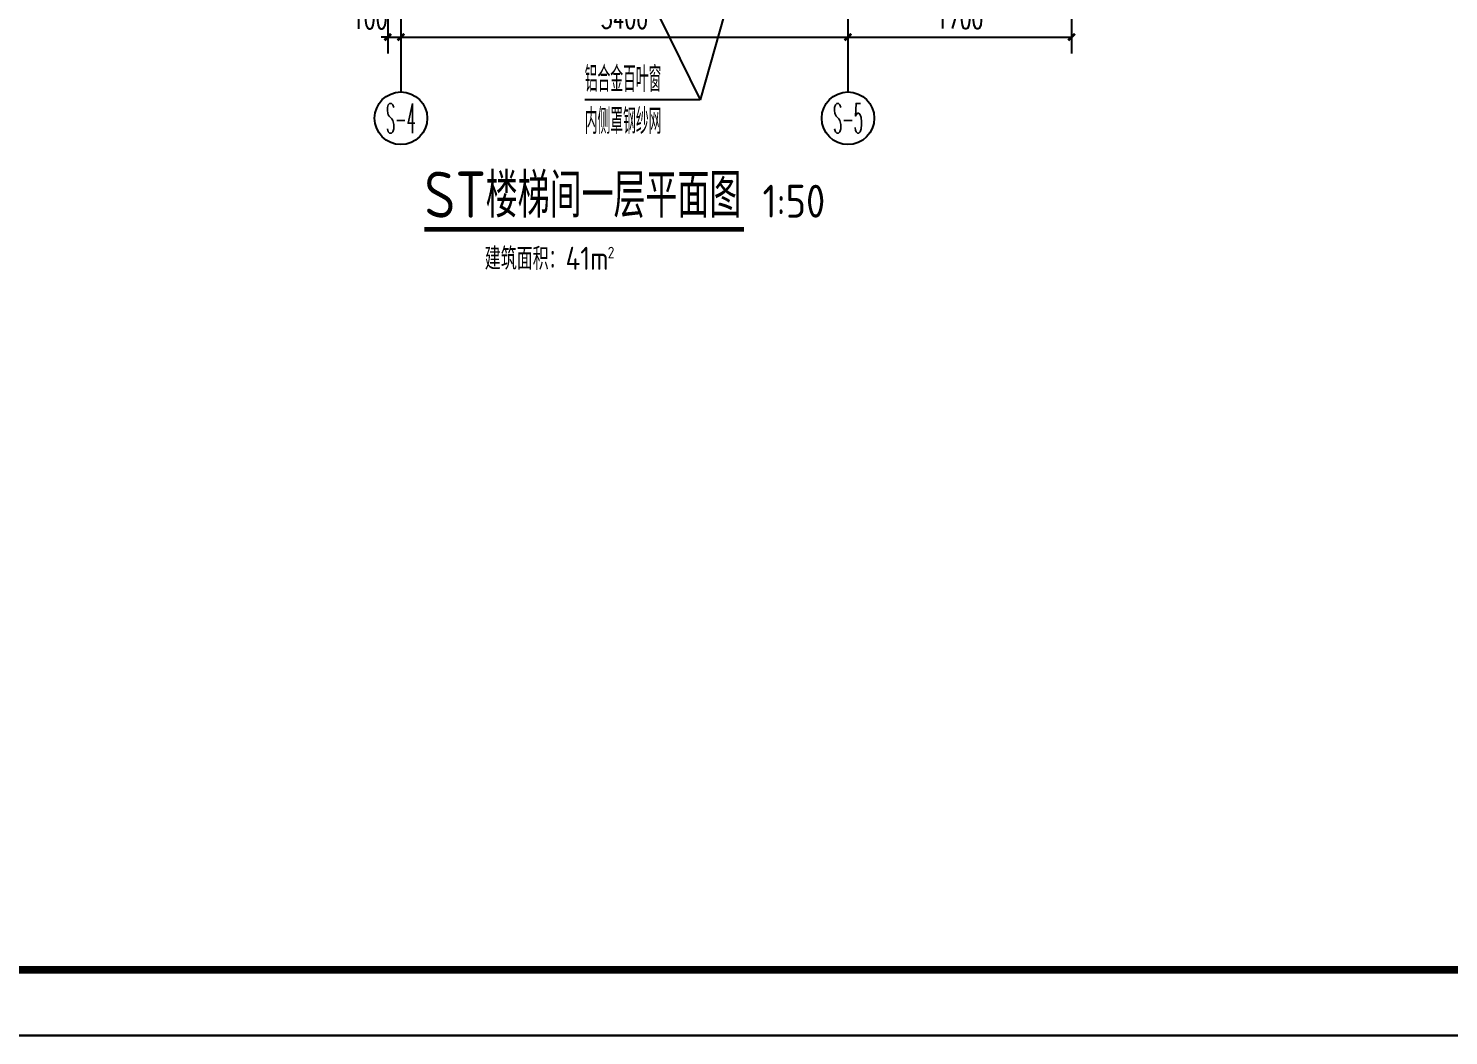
# Model space of a CAD drawing. Extents: x 0 to 2037025, y -2738621 to 0.
# Drawn here: x 976676 to 987477, y -1519776 to -1512116 of the extents above; entities that cross this region are included whole.
import ezdxf
from ezdxf.enums import TextEntityAlignment as Align

# ---------------------------------------------------------------- set-up
doc = ezdxf.new("R2010")
doc.units = 0
doc.header["$LTSCALE"] = 10
doc.header["$MEASUREMENT"] = 0
for name, color, linetype in [('AXIS', 3, 'Continuous'), ('AXIS_TEXT', 7, 'Continuous'), ('DIM_LEAD', 3, 'Continuous'), ('DIM_SYMB', 3, 'Continuous'), ('PUB_DIM', 3, 'Continuous'), ('PUB_TEXT', 7, 'Continuous'), ('PUB_TITLE', 4, 'Continuous'), ('图框', 142, 'Continuous'), ('批量导出图层', 1, 'Continuous')]:
    doc.layers.add(name, color=color, linetype=linetype)
doc.styles.add('_TCH_AXIS', font='COMPLEX', dxfattribs={"bigfont": 'GBCBIG'})
doc.styles.add('_TCH_DIM', font='SIMPLEX.shx', dxfattribs={"width": 0.7, "bigfont": 'GBCBIG.shx'})
doc.styles.add('_TCH_DIM_T3', font='simplex_.ttf', dxfattribs={"width": 0.705882, "bigfont": 'GBCBIG'})
doc.styles.add('COMPLEX', font='COMPLEX')
doc.styles.get("Standard").update_dxf_attribs({"font": 'gbenor.shx', "bigfont": 'gbcbig.shx'})
doc.dimstyles.new('_TCH_ARCH&&50', dxfattribs={"dimtxt": 148.75, "dimasz": 50, "dimexe": 125, "dimexo": 150, "dimgap": 63.125, "dimtad": 1, "dimdec": 0, "dimzin": 0, "dimdsep": 46, "dimtxsty": '_TCH_DIM_T3', "dimblk": 'ARCHTICK', "dimcen": 0.09, "dimclrt": 7, "dimazin": 2, "dimtfac": 1, "dimtdec": 0, "dimtix": 1, "dimtmove": 2, "dimatfit": 3, "dimfxl": 0, "dimtolj": 1, "dimtzin": 0, "dimarcsym": 0})

# ---------------------------------------------------------------- blocks, each defined once
blk = doc.blocks.new('图框A1')
at = {"layer": '图框'}
blk.add_lwpolyline([(0, 0), (84100, 0), (84100, 59400), (0, 59400)], close=True, dxfattribs=at)
at = {"layer": '图框', "const_width": 120}
blk.add_lwpolyline([(2500, 1000), (83100, 1000), (83100, 58400), (2500, 58400)], close=True, dxfattribs=at)
blk = doc.blocks.new('_AXISO')
blk.add_circle((0, 0), 0.5)
at = {"layer": 'AXIS_TEXT', "style": 'COMPLEX', "width": 1.041667}
blk.add_attdef('A', text='', height=0.56, dxfattribs=at).set_placement((-0.25, -0.28), (0.25, -0.28), align=Align.FIT)
blk = doc.blocks.new('_ArchTick')
at = {"color": 0, "linetype": 'ByBlock', "const_width": 0.4}
blk.add_lwpolyline([(-0.5, -0.5), (0.5, 0.5)], dxfattribs=at)
blk = doc.blocks.new('*D460')
at = {"layer": 'Defpoints', "color": 0, "transparency": 16777216}
for p in [(979409, -1511782), (979509, -1511782), (979509, -1512182)]:
    blk.add_point(p, dxfattribs=at)
at = {"layer": 'PUB_DIM', "color": 0, "lineweight": -2, "transparency": 16777216}
for p, q in [((979409, -1511932), (979409, -1512307)), ((979509, -1511932), (979509, -1512307)), ((979409, -1512182), (979359, -1512182)), ((979409, -1512182), (979509, -1512182)), ((979509, -1512182), (979559, -1512182))]:
    blk.add_line(p, q, dxfattribs=at)
at = {"layer": 'PUB_DIM', "color": 0, "lineweight": -2, "transparency": 16777216, "xscale": 50, "yscale": 50, "zscale": 50}
blk.add_blockref('_ArchTick', (979409, -1512182), dxfattribs=at)
at = {"layer": 'PUB_DIM', "color": 0, "lineweight": -2, "transparency": 16777216, "xscale": 50, "yscale": 50, "zscale": 50, "rotation": 180}
blk.add_blockref('_ArchTick', (979509, -1512182), dxfattribs=at)
at = {"layer": 'PUB_DIM', "color": 7, "transparency": 16777216, "insert": (979272, -1512044), "char_height": 148.8, "attachment_point": 5, "style": '_TCH_DIM_T3'}
blk.add_mtext('\\A1;100', dxfattribs=at)
blk = doc.blocks.new('*D461')
at = {"layer": 'Defpoints', "color": 0, "transparency": 16777216}
for p in [(979509, -1511782), (982909, -1511782), (982909, -1512182)]:
    blk.add_point(p, dxfattribs=at)
at = {"layer": 'PUB_DIM', "color": 0, "lineweight": -2, "transparency": 16777216}
for p, q in [((979509, -1511932), (979509, -1512307)), ((982909, -1511932), (982909, -1512307)), ((979509, -1512182), (982909, -1512182))]:
    blk.add_line(p, q, dxfattribs=at)
at = {"layer": 'PUB_DIM', "color": 0, "lineweight": -2, "transparency": 16777216, "xscale": 50, "yscale": 50, "zscale": 50, "rotation": 180}
blk.add_blockref('_ArchTick', (979509, -1512182), dxfattribs=at)
at = {"layer": 'PUB_DIM', "color": 0, "lineweight": -2, "transparency": 16777216, "xscale": 50, "yscale": 50, "zscale": 50}
blk.add_blockref('_ArchTick', (982909, -1512182), dxfattribs=at)
at = {"layer": 'PUB_DIM', "color": 7, "transparency": 16777216, "insert": (981209, -1512042), "char_height": 148.8, "attachment_point": 5, "style": '_TCH_DIM_T3'}
blk.add_mtext('\\A1;3400', dxfattribs=at)
blk = doc.blocks.new('*D462')
at = {"layer": 'Defpoints', "color": 0, "transparency": 16777216}
for p in [(982909, -1511782), (984610, -1511782), (984610, -1512182)]:
    blk.add_point(p, dxfattribs=at)
at = {"layer": 'PUB_DIM', "color": 0, "lineweight": -2, "transparency": 16777216}
for p, q in [((982909, -1511932), (982909, -1512307)), ((984610, -1511932), (984610, -1512307)), ((982909, -1512182), (984610, -1512182))]:
    blk.add_line(p, q, dxfattribs=at)
at = {"layer": 'PUB_DIM', "color": 0, "lineweight": -2, "transparency": 16777216, "xscale": 50, "yscale": 50, "zscale": 50, "rotation": 180}
blk.add_blockref('_ArchTick', (982909, -1512182), dxfattribs=at)
at = {"layer": 'PUB_DIM', "color": 0, "lineweight": -2, "transparency": 16777216, "xscale": 50, "yscale": 50, "zscale": 50}
blk.add_blockref('_ArchTick', (984610, -1512182), dxfattribs=at)
at = {"layer": 'PUB_DIM', "color": 7, "transparency": 16777216, "insert": (983759, -1512043), "char_height": 148.8, "attachment_point": 5, "style": '_TCH_DIM_T3'}
blk.add_mtext('\\A1;1700', dxfattribs=at)

msp = doc.modelspace()

# ---------------------------------------------------------------- linework, layer by layer
at = {"layer": 'AXIS'}
for p, q in [((979509.2, -1511984.2), (979509.2, -1512599)), ((982909.2, -1511984.2), (982909.2, -1512599))]:
    msp.add_line(p, q, dxfattribs=at)
at = {"layer": 'DIM_LEAD'}
for p, q in [((980959.2, -1510981.6), (981784.3, -1512658.3)), ((982259.2, -1510981.6), (981784.3, -1512658.3)), ((981784.3, -1512658.3), (980907.2, -1512658.3))]:
    msp.add_line(p, q, dxfattribs=at)
at = {"layer": 'DIM_SYMB', "const_width": 35}
msp.add_lwpolyline([(979687.3, -1513643.5), (982119.2, -1513643.5)], dxfattribs=at)
at = {"layer": 'PUB_TITLE'}
msp.add_lwpolyline([(958662.7, -1519775.8), (1000712.7, -1519775.8), (1000712.7, -1490075.8), (958662.7, -1490075.8)], close=True, dxfattribs=at)
at = {"layer": 'PUB_TITLE', "const_width": 50}
msp.add_lwpolyline([(959912.7, -1519275.8), (1000212.7, -1519275.8), (1000212.7, -1490575.8), (959912.7, -1490575.8)], close=True, dxfattribs=at)
at = {"layer": '批量导出图层'}
msp.add_lwpolyline([(958662.7, -1490075.8), (1000712.7, -1490075.8), (1000712.7, -1519775.8), (958662.7, -1519775.8)], close=True, dxfattribs=at)

# ---------------------------------------------------------------- block references
at = {"xscale": 0.5, "yscale": 0.5, "zscale": 0.5}
msp.add_blockref('图框A1', (958662.7, -1519775.8), dxfattribs=at)
at = {"layer": 'AXIS'}
ref = msp.add_blockref('_AXISO', (979509.2, -1512799), dxfattribs=dict(at, xscale=400, yscale=400, zscale=400))
ref.add_attrib('A', 'S-4', dxfattribs={"layer": 'AXIS_TEXT', "height": 226.27, "style": '_TCH_AXIS', "width": 0.33871}).set_placement((979396.1, -1512912.1), (979622.4, -1512912.1), align=Align.FIT)
ref = msp.add_blockref('_AXISO', (982909.2, -1512799), dxfattribs=dict(at, xscale=400, yscale=400, zscale=400))
ref.add_attrib('A', 'S-5', dxfattribs={"layer": 'AXIS_TEXT', "height": 226.27, "style": '_TCH_AXIS', "width": 0.35}).set_placement((982796.1, -1512912.1), (983022.4, -1512912.1), align=Align.FIT)

# ---------------------------------------------------------------- texts
at = {"layer": 'PUB_TEXT', "style": '_TCH_DIM', "width": 0.7}
for s, p in [('铝合金百叶窗', (980907.2, -1512598.3)), ('内侧罩钢纱网', (980907.2, -1512918.3))]:
    msp.add_text(s, height=192.91, dxfattribs=at).set_placement(p)
at = {"layer": 'PUB_TEXT'}
for s, height, p in [('楼梯间一层平面图', 337.59, (980154, -1513554.9)), ('ST', 350, (979687.3, -1513554.9)), ('1:50', 250, (982259.2, -1513554.9)), ('建筑面积：', 168.79, (980146.9, -1513951.8)), ('41m', 175, (980761.3, -1513951.8)), ('2', 87.5, (981082.1, -1513864.3))]:
    msp.add_text(s, height=height, dxfattribs=at).set_placement(p)

# ---------------------------------------------------------------- dimensions: what is measured, and where the dimension line sits
at = {"layer": 'PUB_DIM'}
dim = msp.add_linear_dim(base=(979509.2, -1512181.6), p1=(979409.2, -1511781.6), p2=(979509.2, -1511781.6), angle=360, dimstyle='_TCH_ARCH&&50', dxfattribs=at)
dim.commit()
dim.dimension.update_dxf_attribs({"geometry": '*D460', "text_midpoint": (979271.7, -1512044.1), "dimtype": 129})
for p1, p2, picture, middle in [((979509.2, -1511781.6), (982909.2, -1511781.6), '*D461', (981209.2, -1512041.7)), ((982909.2325, -1511781.5992), (984609.686, -1511781.5992), '*D462', (983759.4592, -1512043.4151))]:
    dim = msp.add_aligned_dim(p1=p1, p2=p2, distance=-400, dimstyle='_TCH_ARCH&&50', dxfattribs=at)
    dim.commit()
    dim.dimension.update_dxf_attribs({"geometry": picture, "text_midpoint": middle})

doc.saveas('drawing.dxf')
